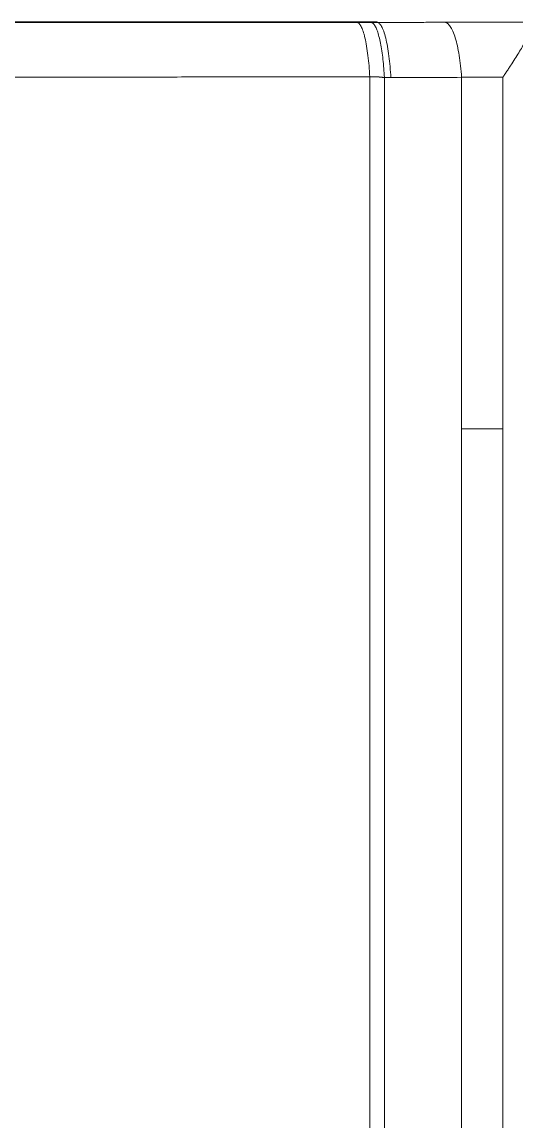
# Model space of a CAD drawing. Header units: inches. Extents: x 3778 to 56227, y -16914 to 35091.
# Drawn here: x 36365.26 to 36379.95, y -5152.98 to -5120.3 of the extents above; entities that cross this region are included whole.
import ezdxf

# ---------------------------------------------------------------- set-up
doc = ezdxf.new("R2010")
doc.units = ezdxf.units.IN
doc.header["$LTSCALE"] = 100
doc.header["$MEASUREMENT"] = 0
doc.layers.add('2-con', color=2, linetype='Continuous')
doc.layers.add('mark-B', color=2, linetype='Continuous', lineweight=20)

# ---------------------------------------------------------------- blocks, each defined once
blk = doc.blocks.new('무풍1way 일반')
at = {"layer": 'mark-B'}
for points, knots in [([(445.215, -415.977), (445.215, -416.736), (445.215, -417.496), (445.215, -419.015), (445.215, -419.774), (445.215, -422.051), (445.215, -423.569), (445.215, -428.121), (445.215, -431.154), (445.215, -437.215), (445.215, -440.244), (445.215, -444.784), (445.215, -446.297), (445.215, -449.322), (445.215, -450.834), (445.215, -453.856), (445.215, -455.367), (445.215, -457.632), (445.215, -458.387), (445.215, -459.897), (445.215, -460.652), (445.215, -462.16), (445.215, -462.914), (445.215, -464.421), (445.215, -465.174), (445.215, -467.431), (445.215, -468.933), (445.215, -471.184), (445.215, -471.934), (445.215, -473.432), (445.215, -475.677), (445.215, -477.917), (445.215, -480.897), (445.215, -482.385), (445.215, -484.612), (445.215, -485.354), (445.215, -486.837), (445.215, -487.577), (445.215, -488.316)], [0, 0, 0, 0, 0.03125, 0.03125, 0.0625, 0.0625, 0.125, 0.125, 0.25, 0.25, 0.375, 0.375, 0.4375, 0.4375, 0.5, 0.5, 0.5625, 0.5625, 0.59375, 0.59375, 0.625, 0.625, 0.65625, 0.65625, 0.6875, 0.6875, 0.75, 0.75, 0.78125, 0.78125, 0.8125, 0.875, 0.875, 0.9375, 0.9375, 0.96875, 0.96875, 1, 1, 1, 1]), ([(445.215, -415.977), (445.215, -416.736), (445.215, -417.496), (445.215, -419.015), (445.215, -419.774), (445.215, -422.051), (445.215, -423.569), (445.215, -428.121), (445.215, -431.154), (445.215, -437.215), (445.215, -440.244), (445.215, -444.784), (445.215, -446.297), (445.215, -449.322), (445.215, -450.834), (445.215, -453.856), (445.215, -455.367), (445.215, -457.632), (445.215, -458.387), (445.215, -459.897), (445.215, -460.652), (445.215, -462.16), (445.215, -462.914), (445.215, -464.421), (445.215, -465.174), (445.215, -467.431), (445.215, -468.933), (445.215, -471.184), (445.215, -471.934), (445.215, -473.432), (445.215, -475.677), (445.215, -477.917), (445.215, -480.897), (445.215, -482.385), (445.215, -484.612), (445.215, -485.354), (445.215, -486.837), (445.215, -487.577), (445.215, -488.316)], [0, 0, 0, 0, 0.03125, 0.03125, 0.0625, 0.0625, 0.125, 0.125, 0.25, 0.25, 0.375, 0.375, 0.4375, 0.4375, 0.5, 0.5, 0.5625, 0.5625, 0.59375, 0.59375, 0.625, 0.625, 0.65625, 0.65625, 0.6875, 0.6875, 0.75, 0.75, 0.78125, 0.78125, 0.8125, 0.875, 0.875, 0.9375, 0.9375, 0.96875, 0.96875, 1, 1, 1, 1]), ([(443.993, -437.76), (443.993, -442.006), (443.993, -446.249), (443.993, -452.606), (443.993, -454.724), (443.993, -457.37), (443.993, -457.899), (443.993, -458.957), (443.993, -459.486), (443.993, -461.073), (443.993, -462.13), (443.993, -463.715), (443.993, -464.243), (443.993, -465.299), (443.993, -465.826), (443.993, -467.408), (443.993, -468.461), (443.993, -471.617), (443.993, -473.717), (443.993, -476.859), (443.993, -477.905), (443.993, -479.995), (443.993, -481.038), (443.993, -484.164), (443.993, -486.243), (443.993, -488.316)], [0, 0, 0, 0, 0.25, 0.25, 0.375, 0.375, 0.40625, 0.40625, 0.4375, 0.4375, 0.5, 0.5, 0.53125, 0.53125, 0.5625, 0.5625, 0.625, 0.625, 0.75, 0.75, 0.8125, 0.8125, 0.875, 0.875, 1, 1, 1, 1]), ([(443.993, -437.76), (443.993, -442.006), (443.993, -446.249), (443.993, -452.606), (443.993, -454.724), (443.993, -457.37), (443.993, -457.899), (443.993, -458.957), (443.993, -459.486), (443.993, -461.073), (443.993, -462.13), (443.993, -463.715), (443.993, -464.243), (443.993, -465.299), (443.993, -465.826), (443.993, -467.408), (443.993, -468.461), (443.993, -471.617), (443.993, -473.717), (443.993, -476.859), (443.993, -477.905), (443.993, -479.995), (443.993, -481.038), (443.993, -484.164), (443.993, -486.243), (443.993, -488.316)], [0, 0, 0, 0, 0.25, 0.25, 0.375, 0.375, 0.40625, 0.40625, 0.4375, 0.4375, 0.5, 0.5, 0.53125, 0.53125, 0.5625, 0.5625, 0.625, 0.625, 0.75, 0.75, 0.8125, 0.8125, 0.875, 0.875, 1, 1, 1, 1]), ([(447.51, -498.764), (447.51, -497.222), (447.51, -495.677), (447.51, -492.58), (447.51, -491.029), (447.51, -487.919), (447.51, -486.36), (447.51, -484.018), (447.51, -483.236), (447.51, -481.672), (447.51, -480.888), (447.51, -478.537), (447.51, -476.967), (447.51, -474.607), (447.51, -473.819), (447.51, -472.243), (447.51, -471.454), (447.509, -469.086), (447.509, -467.505), (447.509, -465.129), (447.509, -464.337), (447.509, -463.147), (447.509, -462.75), (447.509, -461.957), (447.508, -461.56), (447.506, -461.163)], [0, 0, 0, 0, 0.125, 0.125, 0.25, 0.25, 0.375, 0.375, 0.4375, 0.4375, 0.5, 0.5, 0.625, 0.625, 0.6875, 0.6875, 0.75, 0.75, 0.875, 0.875, 0.9375, 0.9375, 0.96875, 0.96875, 1, 1, 1, 1]), ([(447.51, -498.764), (447.51, -497.222), (447.51, -495.677), (447.51, -492.58), (447.51, -491.029), (447.51, -487.919), (447.51, -486.36), (447.51, -484.018), (447.51, -483.236), (447.51, -481.672), (447.51, -480.888), (447.51, -478.537), (447.51, -476.967), (447.51, -474.607), (447.51, -473.819), (447.51, -472.243), (447.51, -471.454), (447.509, -469.086), (447.509, -467.505), (447.509, -465.129), (447.509, -464.337), (447.509, -463.147), (447.509, -462.75), (447.509, -461.957), (447.508, -461.56), (447.506, -461.163)], [0, 0, 0, 0, 0.125, 0.125, 0.25, 0.25, 0.375, 0.375, 0.4375, 0.4375, 0.5, 0.5, 0.625, 0.625, 0.6875, 0.6875, 0.75, 0.75, 0.875, 0.875, 0.9375, 0.9375, 0.96875, 0.96875, 1, 1, 1, 1]), ([(447.943, -461.163), (447.946, -461.792), (447.946, -462.421), (447.946, -463.678), (447.945, -464.306), (447.945, -466.189), (447.946, -467.443), (447.946, -468.696)], [0, 0, 0, 0, 0.25, 0.25, 0.5, 0.5, 1, 1, 1, 1]), ([(447.943, -461.163), (447.946, -461.792), (447.946, -462.421), (447.946, -463.678), (447.945, -464.306), (447.945, -466.189), (447.946, -467.443), (447.946, -468.696)], [0, 0, 0, 0, 0.25, 0.25, 0.5, 0.5, 1, 1, 1, 1]), ([(447.946, -468.696), (447.946, -469.965), (447.946, -471.232), (447.946, -473.763), (447.946, -475.027), (447.946, -477.551), (447.946, -478.811), (447.946, -481.327), (447.946, -482.584), (447.946, -486.347), (447.946, -488.848), (447.946, -492.586), (447.946, -493.829), (447.945, -496.313), (447.945, -497.552), (447.945, -498.789)], [0, 0, 0, 0, 0.125, 0.125, 0.25, 0.25, 0.375, 0.375, 0.5, 0.5, 0.75, 0.75, 0.875, 0.875, 1, 1, 1, 1]), ([(447.946, -468.696), (447.946, -469.965), (447.946, -471.232), (447.946, -473.763), (447.946, -475.027), (447.946, -477.551), (447.946, -478.811), (447.946, -481.327), (447.946, -482.584), (447.946, -486.347), (447.946, -488.848), (447.946, -492.586), (447.946, -493.829), (447.945, -496.313), (447.945, -497.552), (447.945, -498.789)], [0, 0, 0, 0, 0.125, 0.125, 0.25, 0.25, 0.375, 0.375, 0.5, 0.5, 0.75, 0.75, 0.875, 0.875, 1, 1, 1, 1]), ([(443.99, -498.776), (443.984, -498.785), (443.978, -498.793), (443.967, -498.811), (443.949, -498.836), (443.91, -498.896), (443.853, -498.98), (443.81, -499.046), (443.766, -499.112), (443.745, -499.145), (443.682, -499.241), (443.641, -499.304), (443.564, -499.427), (443.526, -499.487), (443.456, -499.603), (443.423, -499.66), (443.377, -499.743), (443.362, -499.77), (443.334, -499.824), (443.321, -499.85), (443.283, -499.927), (443.262, -499.975), (443.228, -500.067), (443.215, -500.11), (443.208, -500.15)], [0, 0, 0, 0, 0.015625, 0.015625, 0.03125, 0.0625, 0.125, 0.1875, 0.1875, 0.25, 0.25, 0.375, 0.375, 0.5, 0.5, 0.625, 0.625, 0.6875, 0.6875, 0.75, 0.75, 0.875, 0.875, 1, 1, 1, 1]), ([(443.99, -498.776), (443.984, -498.785), (443.978, -498.793), (443.967, -498.811), (443.949, -498.836), (443.91, -498.896), (443.853, -498.98), (443.81, -499.046), (443.766, -499.112), (443.745, -499.145), (443.682, -499.241), (443.641, -499.304), (443.564, -499.427), (443.526, -499.487), (443.456, -499.603), (443.423, -499.66), (443.377, -499.743), (443.362, -499.77), (443.334, -499.824), (443.321, -499.85), (443.283, -499.927), (443.262, -499.975), (443.228, -500.067), (443.215, -500.11), (443.208, -500.15)], [0, 0, 0, 0, 0.015625, 0.015625, 0.03125, 0.0625, 0.125, 0.1875, 0.1875, 0.25, 0.25, 0.375, 0.375, 0.5, 0.5, 0.625, 0.625, 0.6875, 0.6875, 0.75, 0.75, 0.875, 0.875, 1, 1, 1, 1]), ([(445.715, -500.409), (445.688, -500.407), (445.66, -500.396), (445.606, -500.355), (445.579, -500.325), (445.526, -500.246), (445.5, -500.198), (445.451, -500.084), (445.428, -500.019), (445.383, -499.873), (445.362, -499.792), (445.323, -499.618), (445.305, -499.524), (445.273, -499.325), (445.258, -499.22), (445.233, -499.001), (445.223, -498.888), (445.215, -498.772)], [0, 0, 0, 0, 0.125, 0.125, 0.25, 0.25, 0.375, 0.375, 0.5, 0.5, 0.625, 0.625, 0.75, 0.75, 0.875, 0.875, 1, 1, 1, 1]), ([(445.715, -500.409), (445.688, -500.407), (445.66, -500.396), (445.606, -500.355), (445.579, -500.325), (445.526, -500.246), (445.5, -500.198), (445.451, -500.084), (445.428, -500.019), (445.383, -499.873), (445.362, -499.792), (445.323, -499.618), (445.305, -499.524), (445.273, -499.325), (445.258, -499.22), (445.233, -499.001), (445.223, -498.888), (445.215, -498.772)], [0, 0, 0, 0, 0.125, 0.125, 0.25, 0.25, 0.375, 0.375, 0.5, 0.5, 0.625, 0.625, 0.75, 0.75, 0.875, 0.875, 1, 1, 1, 1]), ([(447.319, -498.764), (447.326, -498.873), (447.334, -498.982), (447.353, -499.196), (447.364, -499.301), (447.39, -499.503), (447.405, -499.599), (447.437, -499.78), (447.455, -499.863), (447.492, -500.015), (447.512, -500.082), (447.553, -500.198), (447.574, -500.246), (447.617, -500.323), (447.639, -500.352), (447.682, -500.391), (447.704, -500.401), (447.725, -500.403)], [0, 0, 0, 0, 0.125, 0.125, 0.25, 0.25, 0.375, 0.375, 0.5, 0.5, 0.625, 0.625, 0.75, 0.75, 0.875, 0.875, 1, 1, 1, 1]), ([(447.319, -498.764), (447.326, -498.873), (447.334, -498.982), (447.353, -499.196), (447.364, -499.301), (447.39, -499.503), (447.405, -499.599), (447.437, -499.78), (447.455, -499.863), (447.492, -500.015), (447.512, -500.082), (447.553, -500.198), (447.574, -500.246), (447.617, -500.323), (447.639, -500.352), (447.682, -500.391), (447.704, -500.401), (447.725, -500.403)], [0, 0, 0, 0, 0.125, 0.125, 0.25, 0.25, 0.375, 0.375, 0.5, 0.5, 0.625, 0.625, 0.75, 0.75, 0.875, 0.875, 1, 1, 1, 1]), ([(447.51, -498.764), (447.517, -498.765), (447.532, -498.767), (447.554, -498.769), (447.575, -498.772), (447.594, -498.774), (447.612, -498.776), (447.629, -498.778), (447.644, -498.78), (447.658, -498.781), (447.671, -498.782), (447.682, -498.783), (447.692, -498.784), (447.701, -498.785), (447.709, -498.786), (447.715, -498.787), (447.719, -498.787), (447.723, -498.787), (447.725, -498.788), (447.726, -498.788), (447.728, -498.788), (447.729, -498.788), (447.731, -498.788), (447.732, -498.788), (447.734, -498.788), (447.735, -498.788), (447.737, -498.788), (447.738, -498.788), (447.74, -498.788), (447.741, -498.788), (447.743, -498.788), (447.744, -498.788), (447.746, -498.788), (447.747, -498.788), (447.749, -498.788), (447.75, -498.788), (447.752, -498.788), (447.753, -498.788), (447.755, -498.788), (447.757, -498.788), (447.758, -498.788), (447.76, -498.788), (447.761, -498.788), (447.763, -498.788), (447.764, -498.788), (447.766, -498.789), (447.767, -498.789), (447.769, -498.789), (447.77, -498.789), (447.772, -498.789), (447.773, -498.789), (447.775, -498.789), (447.776, -498.789), (447.778, -498.789), (447.78, -498.789), (447.781, -498.789), (447.783, -498.789), (447.784, -498.789), (447.786, -498.789), (447.787, -498.789), (447.789, -498.789), (447.79, -498.789), (447.792, -498.789), (447.793, -498.789), (447.795, -498.789), (447.796, -498.789), (447.798, -498.789), (447.799, -498.789), (447.801, -498.789), (447.802, -498.789), (447.804, -498.789), (447.806, -498.789), (447.807, -498.789), (447.809, -498.789), (447.81, -498.789), (447.812, -498.789), (447.813, -498.789), (447.815, -498.789), (447.816, -498.789), (447.818, -498.789), (447.819, -498.789), (447.821, -498.789), (447.822, -498.789), (447.824, -498.789), (447.826, -498.789), (447.827, -498.789), (447.829, -498.789), (447.83, -498.789), (447.832, -498.789), (447.833, -498.789), (447.835, -498.789), (447.836, -498.789), (447.838, -498.789), (447.839, -498.789), (447.841, -498.789), (447.842, -498.789), (447.844, -498.789), (447.845, -498.789), (447.847, -498.789), (447.849, -498.789), (447.85, -498.79), (447.852, -498.79), (447.853, -498.79), (447.855, -498.79), (447.856, -498.79), (447.858, -498.79), (447.859, -498.79), (447.861, -498.79), (447.862, -498.79), (447.864, -498.79), (447.865, -498.79), (447.867, -498.79), (447.868, -498.79), (447.87, -498.79), (447.872, -498.79), (447.873, -498.79), (447.875, -498.79), (447.876, -498.79), (447.878, -498.79), (447.879, -498.79), (447.881, -498.79), (447.882, -498.79), (447.884, -498.79), (447.885, -498.79), (447.887, -498.79), (447.888, -498.79), (447.89, -498.79), (447.892, -498.79), (447.893, -498.79), (447.895, -498.79), (447.896, -498.79), (447.898, -498.79), (447.899, -498.79), (447.901, -498.79), (447.902, -498.79), (447.904, -498.79), (447.905, -498.79), (447.907, -498.79), (447.908, -498.79), (447.91, -498.79), (447.911, -498.79), (447.913, -498.79), (447.915, -498.79), (447.916, -498.79), (447.918, -498.79), (447.919, -498.79), (447.921, -498.79), (447.922, -498.79), (447.924, -498.789), (447.925, -498.789), (447.927, -498.789), (447.928, -498.789), (447.93, -498.789), (447.931, -498.789), (447.933, -498.789), (447.935, -498.789), (447.936, -498.789), (447.938, -498.789), (447.939, -498.789), (447.941, -498.789), (447.942, -498.789), (447.944, -498.789), (447.945, -498.789), (447.945, -498.789)], [0, 0, 0, 0, 0.053916, 0.104757, 0.152522, 0.197213, 0.238828, 0.277369, 0.312834, 0.345224, 0.374539, 0.400779, 0.423944, 0.444034, 0.461048, 0.474988, 0.485852, 0.493641, 0.498355, 0.499994, 0.503491, 0.506987, 0.510484, 0.51398, 0.517477, 0.520973, 0.52447, 0.527966, 0.531463, 0.53496, 0.538456, 0.541953, 0.545449, 0.548946, 0.552442, 0.555939, 0.559435, 0.562932, 0.566428, 0.569925, 0.573422, 0.576918, 0.580415, 0.583911, 0.587408, 0.590904, 0.594401, 0.597897, 0.601394, 0.60489, 0.608387, 0.611884, 0.61538, 0.618877, 0.622373, 0.62587, 0.629366, 0.632863, 0.636359, 0.639856, 0.643352, 0.646849, 0.650346, 0.653842, 0.657339, 0.660835, 0.664332, 0.667828, 0.671325, 0.674821, 0.678318, 0.681814, 0.685311, 0.688808, 0.692304, 0.695801, 0.699297, 0.702794, 0.70629, 0.709787, 0.713283, 0.71678, 0.720276, 0.723773, 0.72727, 0.730766, 0.734263, 0.737759, 0.741256, 0.744752, 0.748249, 0.751745, 0.755242, 0.758738, 0.762235, 0.765732, 0.769228, 0.772725, 0.776221, 0.779718, 0.783214, 0.786711, 0.790207, 0.793704, 0.7972, 0.800697, 0.804194, 0.80769, 0.811187, 0.814683, 0.81818, 0.821676, 0.825173, 0.828669, 0.832166, 0.835662, 0.839159, 0.842655, 0.846152, 0.849649, 0.853145, 0.856642, 0.860138, 0.863635, 0.867131, 0.870628, 0.874124, 0.877621, 0.881117, 0.884614, 0.888111, 0.891607, 0.895104, 0.8986, 0.902097, 0.905593, 0.90909, 0.912586, 0.916083, 0.919579, 0.923076, 0.926573, 0.930069, 0.933566, 0.937062, 0.940559, 0.944055, 0.947552, 0.951048, 0.954545, 0.958041, 0.961538, 0.965035, 0.968531, 0.972028, 0.975524, 0.979021, 0.982517, 0.986014, 0.98951, 0.993007, 0.996503, 1, 1, 1, 1]), ([(447.51, -498.764), (447.517, -498.765), (447.532, -498.767), (447.554, -498.769), (447.575, -498.772), (447.594, -498.774), (447.612, -498.776), (447.629, -498.778), (447.644, -498.78), (447.658, -498.781), (447.671, -498.782), (447.682, -498.783), (447.692, -498.784), (447.701, -498.785), (447.709, -498.786), (447.715, -498.787), (447.719, -498.787), (447.723, -498.787), (447.725, -498.788), (447.726, -498.788), (447.728, -498.788), (447.729, -498.788), (447.731, -498.788), (447.732, -498.788), (447.734, -498.788), (447.735, -498.788), (447.737, -498.788), (447.738, -498.788), (447.74, -498.788), (447.741, -498.788), (447.743, -498.788), (447.744, -498.788), (447.746, -498.788), (447.747, -498.788), (447.749, -498.788), (447.75, -498.788), (447.752, -498.788), (447.753, -498.788), (447.755, -498.788), (447.757, -498.788), (447.758, -498.788), (447.76, -498.788), (447.761, -498.788), (447.763, -498.788), (447.764, -498.788), (447.766, -498.789), (447.767, -498.789), (447.769, -498.789), (447.77, -498.789), (447.772, -498.789), (447.773, -498.789), (447.775, -498.789), (447.776, -498.789), (447.778, -498.789), (447.78, -498.789), (447.781, -498.789), (447.783, -498.789), (447.784, -498.789), (447.786, -498.789), (447.787, -498.789), (447.789, -498.789), (447.79, -498.789), (447.792, -498.789), (447.793, -498.789), (447.795, -498.789), (447.796, -498.789), (447.798, -498.789), (447.799, -498.789), (447.801, -498.789), (447.802, -498.789), (447.804, -498.789), (447.806, -498.789), (447.807, -498.789), (447.809, -498.789), (447.81, -498.789), (447.812, -498.789), (447.813, -498.789), (447.815, -498.789), (447.816, -498.789), (447.818, -498.789), (447.819, -498.789), (447.821, -498.789), (447.822, -498.789), (447.824, -498.789), (447.826, -498.789), (447.827, -498.789), (447.829, -498.789), (447.83, -498.789), (447.832, -498.789), (447.833, -498.789), (447.835, -498.789), (447.836, -498.789), (447.838, -498.789), (447.839, -498.789), (447.841, -498.789), (447.842, -498.789), (447.844, -498.789), (447.845, -498.789), (447.847, -498.789), (447.849, -498.789), (447.85, -498.79), (447.852, -498.79), (447.853, -498.79), (447.855, -498.79), (447.856, -498.79), (447.858, -498.79), (447.859, -498.79), (447.861, -498.79), (447.862, -498.79), (447.864, -498.79), (447.865, -498.79), (447.867, -498.79), (447.868, -498.79), (447.87, -498.79), (447.872, -498.79), (447.873, -498.79), (447.875, -498.79), (447.876, -498.79), (447.878, -498.79), (447.879, -498.79), (447.881, -498.79), (447.882, -498.79), (447.884, -498.79), (447.885, -498.79), (447.887, -498.79), (447.888, -498.79), (447.89, -498.79), (447.892, -498.79), (447.893, -498.79), (447.895, -498.79), (447.896, -498.79), (447.898, -498.79), (447.899, -498.79), (447.901, -498.79), (447.902, -498.79), (447.904, -498.79), (447.905, -498.79), (447.907, -498.79), (447.908, -498.79), (447.91, -498.79), (447.911, -498.79), (447.913, -498.79), (447.915, -498.79), (447.916, -498.79), (447.918, -498.79), (447.919, -498.79), (447.921, -498.79), (447.922, -498.79), (447.924, -498.789), (447.925, -498.789), (447.927, -498.789), (447.928, -498.789), (447.93, -498.789), (447.931, -498.789), (447.933, -498.789), (447.935, -498.789), (447.936, -498.789), (447.938, -498.789), (447.939, -498.789), (447.941, -498.789), (447.942, -498.789), (447.944, -498.789), (447.945, -498.789), (447.945, -498.789)], [0, 0, 0, 0, 0.053916, 0.104757, 0.152522, 0.197213, 0.238828, 0.277369, 0.312834, 0.345224, 0.374539, 0.400779, 0.423944, 0.444034, 0.461048, 0.474988, 0.485852, 0.493641, 0.498355, 0.499994, 0.503491, 0.506987, 0.510484, 0.51398, 0.517477, 0.520973, 0.52447, 0.527966, 0.531463, 0.53496, 0.538456, 0.541953, 0.545449, 0.548946, 0.552442, 0.555939, 0.559435, 0.562932, 0.566428, 0.569925, 0.573422, 0.576918, 0.580415, 0.583911, 0.587408, 0.590904, 0.594401, 0.597897, 0.601394, 0.60489, 0.608387, 0.611884, 0.61538, 0.618877, 0.622373, 0.62587, 0.629366, 0.632863, 0.636359, 0.639856, 0.643352, 0.646849, 0.650346, 0.653842, 0.657339, 0.660835, 0.664332, 0.667828, 0.671325, 0.674821, 0.678318, 0.681814, 0.685311, 0.688808, 0.692304, 0.695801, 0.699297, 0.702794, 0.70629, 0.709787, 0.713283, 0.71678, 0.720276, 0.723773, 0.72727, 0.730766, 0.734263, 0.737759, 0.741256, 0.744752, 0.748249, 0.751745, 0.755242, 0.758738, 0.762235, 0.765732, 0.769228, 0.772725, 0.776221, 0.779718, 0.783214, 0.786711, 0.790207, 0.793704, 0.7972, 0.800697, 0.804194, 0.80769, 0.811187, 0.814683, 0.81818, 0.821676, 0.825173, 0.828669, 0.832166, 0.835662, 0.839159, 0.842655, 0.846152, 0.849649, 0.853145, 0.856642, 0.860138, 0.863635, 0.867131, 0.870628, 0.874124, 0.877621, 0.881117, 0.884614, 0.888111, 0.891607, 0.895104, 0.8986, 0.902097, 0.905593, 0.90909, 0.912586, 0.916083, 0.919579, 0.923076, 0.926573, 0.930069, 0.933566, 0.937062, 0.940559, 0.944055, 0.947552, 0.951048, 0.954545, 0.958041, 0.961538, 0.965035, 0.968531, 0.972028, 0.975524, 0.979021, 0.982517, 0.986014, 0.98951, 0.993007, 0.996503, 1, 1, 1, 1]), ([(447.945, -498.789), (448.204, -498.789), (448.737, -498.788), (449.558, -498.786), (450.425, -498.785), (451.337, -498.784), (452.294, -498.783), (453.296, -498.782), (454.344, -498.781), (455.437, -498.78), (456.575, -498.78), (457.758, -498.78), (458.987, -498.779), (460.63, -498.779), (462.671, -498.779), (465.096, -498.78), (467.522, -498.78), (469.947, -498.78), (472.033, -498.78), (474.648, -498.78), (478.661, -498.78), (484.428, -498.78), (490.632, -498.779), (496.813, -498.779), (506.101, -498.779), (522.095, -498.779), (535.906, -498.779), (544.387, -498.779)], [0, 0, 0, 0, 0.008049, 0.016566, 0.025553, 0.035009, 0.044934, 0.055328, 0.066191, 0.077524, 0.089325, 0.101596, 0.114335, 0.127544, 0.152691, 0.177839, 0.202986, 0.228134, 0.253282, 0.267873, 0.309483, 0.378114, 0.44727, 0.502483, 0.570358, 0.736197, 1, 1, 1, 1]), ([(447.945, -498.789), (448.204, -498.789), (448.737, -498.788), (449.558, -498.786), (450.425, -498.785), (451.337, -498.784), (452.294, -498.783), (453.296, -498.782), (454.344, -498.781), (455.437, -498.78), (456.575, -498.78), (457.758, -498.78), (458.987, -498.779), (460.63, -498.779), (462.671, -498.779), (465.096, -498.78), (467.522, -498.78), (469.947, -498.78), (472.033, -498.78), (474.648, -498.78), (478.661, -498.78), (484.428, -498.78), (490.632, -498.779), (496.813, -498.779), (506.101, -498.779), (522.095, -498.779), (535.907, -498.779), (544.387, -498.779)], [0, 0, 0, 0, 0.008049, 0.016566, 0.025553, 0.035009, 0.044934, 0.055328, 0.066191, 0.077524, 0.089325, 0.101596, 0.114335, 0.127544, 0.152691, 0.177839, 0.202986, 0.228134, 0.253282, 0.267873, 0.309483, 0.378114, 0.44727, 0.502483, 0.570368, 0.736207, 1, 1, 1, 1]), ([(447.945, -498.789), (447.951, -498.897), (447.959, -499.004), (447.977, -499.215), (447.988, -499.319), (448.012, -499.517), (448.026, -499.612), (448.056, -499.789), (448.073, -499.872), (448.107, -500.02), (448.126, -500.086), (448.164, -500.2), (448.183, -500.247), (448.223, -500.323), (448.243, -500.352), (448.283, -500.39), (448.303, -500.4), (448.323, -500.401)], [0, 0, 0, 0, 0.125, 0.125, 0.25, 0.25, 0.375, 0.375, 0.5, 0.5, 0.625, 0.625, 0.75, 0.75, 0.875, 0.875, 1, 1, 1, 1]), ([(447.945, -498.789), (447.951, -498.897), (447.959, -499.004), (447.977, -499.215), (447.988, -499.319), (448.012, -499.517), (448.026, -499.612), (448.056, -499.789), (448.073, -499.872), (448.107, -500.02), (448.126, -500.086), (448.164, -500.2), (448.183, -500.247), (448.223, -500.323), (448.243, -500.352), (448.283, -500.39), (448.303, -500.4), (448.323, -500.401)], [0, 0, 0, 0, 0.125, 0.125, 0.25, 0.25, 0.375, 0.375, 0.5, 0.5, 0.625, 0.625, 0.75, 0.75, 0.875, 0.875, 1, 1, 1, 1]), ([(445.715, -500.409), (445.341, -500.41), (444.967, -500.412), (444.125, -500.414), (443.658, -500.416), (443.191, -500.417)], [0, 0, 0, 0, 0.444862, 0.444862, 1, 1, 1, 1]), ([(544.412, -500.417), (542.901, -500.417), (541.389, -500.417), (533.831, -500.417), (527.784, -500.417), (518.715, -500.418), (515.691, -500.418), (509.645, -500.418), (506.622, -500.418), (497.552, -500.418), (491.505, -500.418), (482.435, -500.418), (479.412, -500.418), (473.366, -500.418), (470.342, -500.418), (460.788, -500.418), (454.256, -500.418), (447.725, -500.418)], [0, 0, 0, 0, 0.046903, 0.046903, 0.234513, 0.234513, 0.328318, 0.328318, 0.422124, 0.422124, 0.609734, 0.609734, 0.703539, 0.703539, 0.797344, 0.797344, 1, 1, 1, 1]), ([(544.412, -500.417), (542.901, -500.417), (541.389, -500.417), (533.831, -500.417), (527.784, -500.417), (518.715, -500.418), (515.691, -500.418), (509.645, -500.418), (506.622, -500.418), (497.552, -500.418), (491.505, -500.418), (482.435, -500.418), (479.412, -500.418), (473.366, -500.418), (470.342, -500.418), (460.788, -500.418), (454.256, -500.418), (447.725, -500.418)], [0, 0, 0, 0, 0.046903, 0.046903, 0.234513, 0.234513, 0.328318, 0.328318, 0.422124, 0.422124, 0.609734, 0.609734, 0.703539, 0.703539, 0.797344, 0.797344, 1, 1, 1, 1]), ([(448.323, -500.401), (448.315, -500.401), (448.3, -500.401), (448.278, -500.401), (448.256, -500.401), (448.234, -500.401), (448.212, -500.401), (448.19, -500.401), (448.168, -500.401), (448.146, -500.401), (448.124, -500.401), (448.102, -500.401), (448.081, -500.402), (448.059, -500.402), (448.037, -500.402), (448.015, -500.402), (447.994, -500.402), (447.972, -500.402), (447.95, -500.402), (447.929, -500.402), (447.914, -500.402), (447.907, -500.402)], [0, 0, 0, 0, 0.052832, 0.105595, 0.158296, 0.210945, 0.263548, 0.316115, 0.368654, 0.421174, 0.473682, 0.526188, 0.578699, 0.631224, 0.683772, 0.736351, 0.788969, 0.841634, 0.894356, 0.947142, 1, 1, 1, 1]), ([(448.323, -500.401), (448.315, -500.401), (448.3, -500.401), (448.278, -500.401), (448.256, -500.401), (448.234, -500.401), (448.212, -500.401), (448.19, -500.401), (448.168, -500.401), (448.146, -500.401), (448.124, -500.401), (448.102, -500.401), (448.081, -500.402), (448.059, -500.402), (448.037, -500.402), (448.015, -500.402), (447.994, -500.402), (447.972, -500.402), (447.95, -500.402), (447.929, -500.402), (447.914, -500.402), (447.907, -500.402)], [0, 0, 0, 0, 0.052832, 0.105595, 0.158296, 0.210945, 0.263548, 0.316115, 0.368654, 0.421174, 0.473682, 0.526188, 0.578699, 0.631224, 0.683772, 0.736351, 0.788969, 0.841634, 0.894356, 0.947142, 1, 1, 1, 1]), ([(544.387, -500.402), (541.188, -500.402), (534.789, -500.402), (525.191, -500.402), (515.592, -500.402), (507.252, -500.402), (500.181, -500.402), (494.391, -500.402), (488.637, -500.402), (483.241, -500.402), (478.398, -500.402), (474.302, -500.402), (470.823, -500.402), (467.963, -500.402), (465.747, -500.402), (463.991, -500.402), (462.509, -500.402), (461.09, -500.402), (459.734, -500.402), (458.44, -500.402), (457.209, -500.402), (456.041, -500.402), (454.935, -500.402), (453.892, -500.402), (452.911, -500.402), (451.994, -500.402), (451.138, -500.402), (450.346, -500.401), (449.616, -500.401), (448.948, -500.401), (448.524, -500.401), (448.323, -500.401)], [0, 0, 0, 0, 0.099914, 0.199828, 0.299742, 0.399656, 0.460292, 0.52056, 0.580461, 0.639993, 0.689067, 0.731708, 0.767918, 0.797695, 0.821041, 0.837115, 0.852537, 0.867308, 0.881427, 0.894893, 0.907708, 0.919871, 0.931382, 0.942241, 0.952448, 0.962003, 0.970906, 0.979157, 0.986757, 0.993704, 1, 1, 1, 1]), ([(544.387, -500.402), (541.188, -500.402), (534.789, -500.402), (525.191, -500.402), (515.592, -500.402), (507.252, -500.402), (500.181, -500.402), (494.391, -500.402), (488.637, -500.402), (483.241, -500.402), (478.398, -500.402), (474.302, -500.402), (470.823, -500.402), (467.963, -500.402), (465.747, -500.402), (463.991, -500.402), (462.509, -500.402), (461.09, -500.402), (459.734, -500.402), (458.44, -500.402), (457.209, -500.402), (456.041, -500.402), (454.935, -500.402), (453.892, -500.402), (452.911, -500.402), (451.994, -500.402), (451.138, -500.402), (450.346, -500.401), (449.616, -500.401), (448.948, -500.401), (448.524, -500.401), (448.323, -500.401)], [0, 0, 0, 0, 0.099914, 0.199828, 0.299742, 0.399656, 0.460292, 0.52056, 0.580461, 0.639993, 0.689067, 0.731708, 0.767918, 0.797695, 0.821041, 0.837115, 0.852537, 0.867308, 0.881427, 0.894893, 0.907708, 0.919871, 0.931382, 0.942241, 0.952448, 0.962003, 0.970906, 0.979157, 0.986757, 0.993704, 1, 1, 1, 1])]:
    blk.add_open_spline(points, degree=3, knots=knots, dxfattribs=at)
for points, degree in [([(443.993, -488.316), (443.993, -491.821), (443.992, -495.307), (443.99, -498.776)], 3), ([(443.993, -488.316), (443.993, -491.821), (443.992, -495.307), (443.99, -498.776)], 3), ([(445.215, -488.316), (444.807, -488.316), (444.4, -488.316), (443.993, -488.316)], 3), ([(445.215, -488.316), (444.807, -488.316), (444.4, -488.316), (443.993, -488.316)], 3), ([(445.215, -488.316), (445.215, -491.819), (445.215, -495.304), (445.215, -498.772)], 3), ([(445.215, -488.316), (445.215, -491.819), (445.215, -495.304), (445.215, -498.772)], 3), ([(443.99, -498.776), (444.398, -498.775), (444.806, -498.773), (445.215, -498.772)], 3), ([(443.99, -498.776), (444.398, -498.775), (444.806, -498.773), (445.215, -498.772)], 3), ([(445.215, -498.772), (445.916, -498.77), (446.618, -498.767), (447.319, -498.764)], 3), ([(445.215, -498.772), (445.916, -498.77), (446.618, -498.767), (447.319, -498.764)], 3), ([(447.319, -498.764), (447.383, -498.764), (447.446, -498.764), (447.51, -498.764)], 3), ([(447.319, -498.764), (447.383, -498.764), (447.446, -498.764), (447.51, -498.764)], 3), ([(447.725, -500.403), (445.715, -500.409)], 1), ([(447.725, -500.403), (445.715, -500.409)], 1), ([(447.907, -500.402), (447.846, -500.402), (447.786, -500.402), (447.725, -500.403)], 3), ([(447.907, -500.402), (447.846, -500.402), (447.786, -500.402), (447.725, -500.403)], 3), ([(447.725, -500.403), (447.725, -500.418)], 1), ([(447.725, -500.403), (447.725, -500.418)], 1)]:
    blk.add_open_spline(points, degree=degree, dxfattribs=at)
blk.add_rational_spline([(447.51, -498.764), (447.602, -500.379), (447.907, -500.402)], [1, 0.807358708007, 1], degree=2, dxfattribs=at)
blk.add_rational_spline([(447.51, -498.764), (447.602, -500.379), (447.907, -500.402)], [1, 0.807358708007, 1], degree=2, dxfattribs=at)
blk = doc.blocks.new('dpdjzjs')
at = {"layer": 'mark-B', "rotation": 180}
blk.add_blockref('무풍1way 일반', (172794.415, 96209.727), dxfattribs=at)

msp = doc.modelspace()

# ---------------------------------------------------------------- block references
at = {"layer": '2-con'}
msp.add_blockref('dpdjzjs', (-135970.865, -101830.442), dxfattribs=at)

doc.saveas('drawing.dxf')
